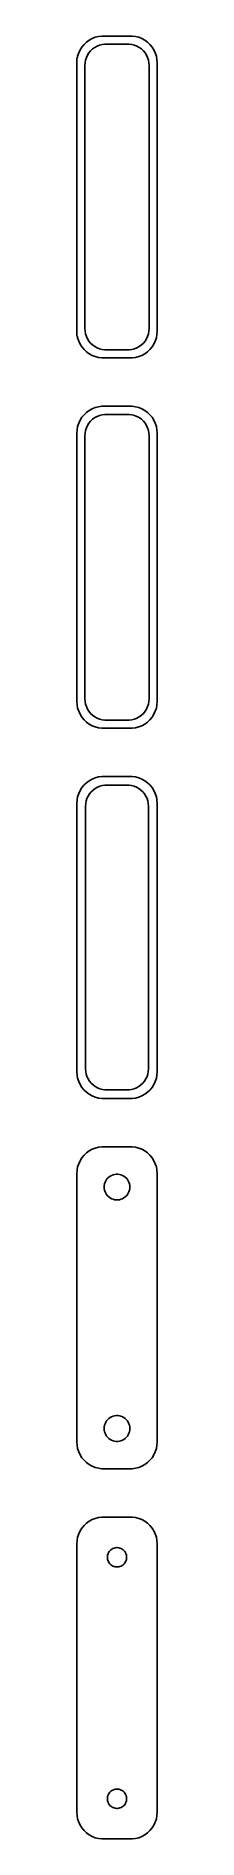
# Model space of a CAD drawing. Header units: metres. Extents: x -8 to 8, y 246 to 582.
import ezdxf

# ---------------------------------------------------------------- set-up
doc = ezdxf.new("R2010")
doc.units = ezdxf.units.M

msp = doc.modelspace()

# ---------------------------------------------------------------- linework, layer by layer
for p, q in [((-4.62889, 581.524), (-5.17912, 581.222)), ((-4.04507, 581.755), (-4.62889, 581.524)), ((-3.4369, 581.911), (-4.04507, 581.755)), ((-2.81395, 581.99), (-3.4369, 581.911)), ((2.81395, 581.99), (-2.81395, 581.99)), ((3.4369, 581.911), (2.81395, 581.99)), ((4.04507, 581.755), (3.4369, 581.911)), ((4.62889, 581.524), (4.04507, 581.755)), ((5.17912, 581.222), (4.62889, 581.524)), ((-7.39999, 577.944), (-7.5, 577.944)), ((-7.5, 577.944), (-7.5, 526.056)), ((-7.34291, 578.243), (-7.39999, 577.944)), ((-7.14888, 578.841), (-7.34291, 578.243)), ((-6.88153, 579.409), (-7.14888, 578.841)), ((-6.54507, 579.939), (-6.88153, 579.409)), ((-6.14484, 580.423), (-6.54507, 579.939)), ((-5.68712, 580.853), (-6.14484, 580.423)), ((-5.87433, 577.495), (-5.7191, 577.972)), ((-5.7191, 577.972), (-5.50522, 578.427)), ((-5.17912, 581.222), (-5.68712, 580.853)), ((-5.50522, 578.427), (-5.23605, 578.851)), ((-5.23605, 578.851), (-4.91586, 579.238)), ((-4.91586, 579.238), (-4.54968, 579.582)), ((-4.54968, 579.582), (-4.1433, 579.877)), ((-4.1433, 579.877), (-3.70311, 580.119)), ((-3.70311, 580.119), (-3.23605, 580.304)), ((-3.23605, 580.304), (-2.74951, 580.429)), ((-2.74951, 580.429), (-2.25116, 580.492)), ((-2.25116, 580.492), (2.25116, 580.492)), ((2.25116, 580.492), (2.74951, 580.429)), ((2.74951, 580.429), (3.23605, 580.304)), ((3.23605, 580.304), (3.70311, 580.119)), ((3.70311, 580.119), (4.1433, 579.877)), ((4.1433, 579.877), (4.54968, 579.582)), ((4.54968, 579.582), (4.91586, 579.238)), ((4.91586, 579.238), (5.23605, 578.851)), ((5.68712, 580.853), (5.17912, 581.222)), ((5.23605, 578.851), (5.50522, 578.427)), ((5.50522, 578.427), (5.7191, 577.972)), ((6.14484, 580.423), (5.68712, 580.853)), ((5.7191, 577.972), (5.87433, 577.495)), ((6.54507, 579.939), (6.14484, 580.423)), ((6.88153, 579.409), (6.54507, 579.939)), ((7.14888, 578.841), (6.88153, 579.409)), ((7.34291, 578.243), (7.14888, 578.841)), ((7.46057, 577.627), (7.34291, 578.243)), ((-6, 576.5), (-5.96844, 577.001)), ((-6, 527.5), (-6, 576.5)), ((-5.96844, 577.001), (-5.87433, 577.495)), ((5.87433, 577.495), (5.96844, 577.001)), ((5.96844, 577.001), (6, 576.5)), ((6, 576.5), (6, 527.5)), ((7.5, 577), (7.46057, 577.627)), ((7.5, 527), (7.5, 577)), ((-5.96844, 526.999), (-6, 527.5)), ((6, 527.5), (5.96844, 526.999)), ((-7.5, 526.056), (-7.39999, 526.056)), ((-7.39999, 526.056), (-7.34291, 525.757)), ((-7.34291, 525.757), (-7.14888, 525.159)), ((-7.14888, 525.159), (-6.88153, 524.591)), ((-6.88153, 524.591), (-6.54507, 524.061)), ((-5.87433, 526.505), (-5.96844, 526.999)), ((-5.7191, 526.028), (-5.87433, 526.505)), ((-5.50522, 525.573), (-5.7191, 526.028)), ((-5.23605, 525.149), (-5.50522, 525.573)), ((-4.91586, 524.762), (-5.23605, 525.149)), ((-4.54968, 524.418), (-4.91586, 524.762)), ((-4.1433, 524.123), (-4.54968, 524.418)), ((4.54968, 524.418), (4.1433, 524.123)), ((4.91586, 524.762), (4.54968, 524.418)), ((5.23605, 525.149), (4.91586, 524.762)), ((5.50522, 525.573), (5.23605, 525.149)), ((5.7191, 526.028), (5.50522, 525.573)), ((5.87433, 526.505), (5.7191, 526.028)), ((5.96844, 526.999), (5.87433, 526.505)), ((6.54507, 524.061), (6.88153, 524.591)), ((6.88153, 524.591), (7.14888, 525.159)), ((7.14888, 525.159), (7.34291, 525.757)), ((7.34291, 525.757), (7.46057, 526.373)), ((7.46057, 526.373), (7.5, 527)), ((-6.54507, 524.061), (-6.14484, 523.577)), ((-6.14484, 523.577), (-5.68712, 523.147)), ((-5.68712, 523.147), (-5.17912, 522.778)), ((-5.17912, 522.778), (-4.62889, 522.476)), ((-4.62889, 522.476), (-4.04507, 522.245)), ((-3.70311, 523.881), (-4.1433, 524.123)), ((-4.04507, 522.245), (-3.4369, 522.089)), ((-3.23605, 523.696), (-3.70311, 523.881)), ((-3.4369, 522.089), (-2.81395, 522.01)), ((-2.74951, 523.571), (-3.23605, 523.696)), ((-2.81395, 522.01), (2.81395, 522.01)), ((-2.25116, 523.508), (-2.74951, 523.571)), ((2.25116, 523.508), (-2.25116, 523.508)), ((2.74951, 523.571), (2.25116, 523.508)), ((3.23605, 523.696), (2.74951, 523.571)), ((2.81395, 522.01), (3.4369, 522.089)), ((3.70311, 523.881), (3.23605, 523.696)), ((3.4369, 522.089), (4.04507, 522.245)), ((4.1433, 524.123), (3.70311, 523.881)), ((4.04507, 522.245), (4.62889, 522.476)), ((4.62889, 522.476), (5.17912, 522.778)), ((5.17912, 522.778), (5.68712, 523.147)), ((5.68712, 523.147), (6.14484, 523.577)), ((6.14484, 523.577), (6.54507, 524.061)), ((-6.54507, 510.939), (-6.88153, 510.409)), ((-6.14484, 511.423), (-6.54507, 510.939)), ((-5.68712, 511.853), (-6.14484, 511.423)), ((-5.17912, 512.222), (-5.68712, 511.853)), ((-4.62889, 512.524), (-5.17912, 512.222)), ((-4.04507, 512.755), (-4.62889, 512.524)), ((-4.54968, 510.582), (-4.1433, 510.877)), ((-4.1433, 510.877), (-3.70311, 511.119)), ((-3.4369, 512.911), (-4.04507, 512.755)), ((-3.70311, 511.119), (-3.23605, 511.304)), ((-2.81395, 512.99), (-3.4369, 512.911)), ((-3.23605, 511.304), (-2.74951, 511.429)), ((2.81395, 512.99), (-2.81395, 512.99)), ((-2.74951, 511.429), (-2.25116, 511.492)), ((-2.25116, 511.492), (2.25116, 511.492)), ((2.25116, 511.492), (2.74951, 511.429)), ((2.74951, 511.429), (3.23605, 511.304)), ((3.4369, 512.911), (2.81395, 512.99)), ((3.23605, 511.304), (3.70311, 511.119)), ((4.04507, 512.755), (3.4369, 512.911)), ((3.70311, 511.119), (4.1433, 510.877)), ((4.62889, 512.524), (4.04507, 512.755)), ((4.1433, 510.877), (4.54968, 510.582)), ((5.17912, 512.222), (4.62889, 512.524)), ((5.68712, 511.853), (5.17912, 512.222)), ((6.14484, 511.423), (5.68712, 511.853)), ((6.54507, 510.939), (6.14484, 511.423)), ((6.88153, 510.409), (6.54507, 510.939)), ((-7.46057, 508.627), (-7.5, 508)), ((-7.5, 508), (-7.5, 458)), ((-7.34291, 509.243), (-7.46057, 508.627)), ((-7.14888, 509.841), (-7.34291, 509.243)), ((-6.88153, 510.409), (-7.14888, 509.841)), ((-6, 507.5), (-5.96844, 508.001)), ((-6, 458.5), (-6, 507.5)), ((-5.96844, 508.001), (-5.87433, 508.495)), ((-5.87433, 508.495), (-5.7191, 508.972)), ((-5.7191, 508.972), (-5.50522, 509.427)), ((-5.50522, 509.427), (-5.23605, 509.851)), ((-5.23605, 509.851), (-4.91586, 510.238)), ((-4.91586, 510.238), (-4.54968, 510.582)), ((4.54968, 510.582), (4.91586, 510.238)), ((4.91586, 510.238), (5.23605, 509.851)), ((5.23605, 509.851), (5.50522, 509.427)), ((5.50522, 509.427), (5.7191, 508.972)), ((5.7191, 508.972), (5.87433, 508.495)), ((5.87433, 508.495), (5.96844, 508.001)), ((5.96844, 508.001), (6, 507.5)), ((6, 507.5), (6, 458.5)), ((7.14888, 509.841), (6.88153, 510.409)), ((7.34291, 509.243), (7.14888, 509.841)), ((7.46057, 508.627), (7.34291, 509.243)), ((7.5, 508), (7.46057, 508.627)), ((7.5, 458), (7.5, 508)), ((-7.5, 458), (-7.46057, 457.373)), ((-7.46057, 457.373), (-7.34291, 456.757)), ((-5.96844, 457.999), (-6, 458.5)), ((-5.87433, 457.505), (-5.96844, 457.999)), ((-5.7191, 457.028), (-5.87433, 457.505)), ((-5.50522, 456.573), (-5.7191, 457.028)), ((5.7191, 457.028), (5.50522, 456.573)), ((5.87433, 457.505), (5.7191, 457.028)), ((5.96844, 457.999), (5.87433, 457.505)), ((6, 458.5), (5.96844, 457.999)), ((7.34291, 456.757), (7.46057, 457.373)), ((7.46057, 457.373), (7.5, 458)), ((-7.34291, 456.757), (-7.14888, 456.159)), ((-7.14888, 456.159), (-6.88153, 455.591)), ((-6.88153, 455.591), (-6.54507, 455.061)), ((-6.54507, 455.061), (-6.14484, 454.577)), ((-6.14484, 454.577), (-5.68712, 454.147)), ((-5.68712, 454.147), (-5.17912, 453.778)), ((-5.23605, 456.149), (-5.50522, 456.573)), ((-4.91586, 455.762), (-5.23605, 456.149)), ((-5.17912, 453.778), (-4.62889, 453.476)), ((-4.54968, 455.418), (-4.91586, 455.762)), ((-4.1433, 455.123), (-4.54968, 455.418)), ((-3.70311, 454.881), (-4.1433, 455.123)), ((-3.23605, 454.696), (-3.70311, 454.881)), ((-2.74951, 454.571), (-3.23605, 454.696)), ((-2.25116, 454.508), (-2.74951, 454.571)), ((2.25116, 454.508), (-2.25116, 454.508)), ((2.74951, 454.571), (2.25116, 454.508)), ((3.23605, 454.696), (2.74951, 454.571)), ((3.70311, 454.881), (3.23605, 454.696)), ((4.1433, 455.123), (3.70311, 454.881)), ((4.54968, 455.418), (4.1433, 455.123)), ((4.91586, 455.762), (4.54968, 455.418)), ((4.62889, 453.476), (5.17912, 453.778)), ((5.23605, 456.149), (4.91586, 455.762)), ((5.17912, 453.778), (5.68712, 454.147)), ((5.50522, 456.573), (5.23605, 456.149)), ((5.68712, 454.147), (6.14484, 454.577)), ((6.14484, 454.577), (6.54507, 455.061)), ((6.54507, 455.061), (6.88153, 455.591)), ((6.88153, 455.591), (7.14888, 456.159)), ((7.14888, 456.159), (7.34291, 456.757)), ((-4.62889, 453.476), (-4.04507, 453.245)), ((-4.04507, 453.245), (-3.4369, 453.089)), ((-3.4369, 453.089), (-2.81395, 453.01)), ((-2.81395, 453.01), (2.81395, 453.01)), ((2.81395, 453.01), (3.4369, 453.089)), ((3.4369, 453.089), (4.04507, 453.245)), ((4.04507, 453.245), (4.62889, 453.476)), ((-4.62889, 443.524), (-5.17912, 443.222)), ((-4.04507, 443.755), (-4.62889, 443.524)), ((-3.4369, 443.911), (-4.04507, 443.755)), ((-2.81395, 443.99), (-3.4369, 443.911)), ((2.81395, 443.99), (-2.81395, 443.99)), ((3.4369, 443.911), (2.81395, 443.99)), ((4.04507, 443.755), (3.4369, 443.911)), ((4.62889, 443.524), (4.04507, 443.755)), ((5.17912, 443.222), (4.62889, 443.524)), ((-7.34291, 440.243), (-7.46057, 439.627)), ((-7.14888, 440.841), (-7.34291, 440.243)), ((-6.88153, 441.409), (-7.14888, 440.841)), ((-6.54507, 441.939), (-6.88153, 441.409)), ((-6.14484, 442.423), (-6.54507, 441.939)), ((-5.68712, 442.853), (-6.14484, 442.423)), ((-5.17912, 443.222), (-5.68712, 442.853)), ((-5.60068, 439.926), (-5.3936, 440.366)), ((-5.3936, 440.366), (-5.13301, 440.776)), ((-5.13301, 440.776), (-4.82301, 441.151)), ((-4.82301, 441.151), (-4.46851, 441.484)), ((-4.46851, 441.484), (-4.07506, 441.77)), ((-4.07506, 441.77), (-3.64888, 442.004)), ((-3.64888, 442.004), (-3.1967, 442.183)), ((-3.1967, 442.183), (-2.72565, 442.304)), ((-2.72565, 442.304), (-2.24316, 442.365)), ((-2.24316, 442.365), (2.24316, 442.365)), ((2.24316, 442.365), (2.72565, 442.304)), ((2.72565, 442.304), (3.1967, 442.183)), ((3.1967, 442.183), (3.64888, 442.004)), ((3.64888, 442.004), (4.07506, 441.77)), ((4.07506, 441.77), (4.46851, 441.484)), ((4.46851, 441.484), (4.82301, 441.151)), ((4.82301, 441.151), (5.13301, 440.776)), ((5.13301, 440.776), (5.3936, 440.366)), ((5.68712, 442.853), (5.17912, 443.222)), ((5.3936, 440.366), (5.60068, 439.926)), ((6.14484, 442.423), (5.68712, 442.853)), ((6.54507, 441.939), (6.14484, 442.423)), ((6.88153, 441.409), (6.54507, 441.939)), ((7.14888, 440.841), (6.88153, 441.409)), ((7.34291, 440.243), (7.14888, 440.841)), ((7.46057, 439.627), (7.34291, 440.243)), ((-7.46057, 439.627), (-7.5, 439)), ((-7.5, 439), (-7.5, 389)), ((-5.87262, 438.5), (-5.84209, 438.985)), ((-5.87262, 389.5), (-5.87262, 438.5)), ((-5.84209, 438.985), (-5.75096, 439.463)), ((-5.75096, 439.463), (-5.60068, 439.926)), ((5.60068, 439.926), (5.75096, 439.463)), ((5.75096, 439.463), (5.84209, 438.985)), ((5.84209, 438.985), (5.87262, 438.5)), ((5.87262, 438.5), (5.87262, 389.5)), ((7.5, 439), (7.46057, 439.627)), ((7.5, 389), (7.5, 439)), ((-7.5, 389), (-7.46057, 388.373)), ((-7.46057, 388.373), (-7.34291, 387.757)), ((-7.34291, 387.757), (-7.14888, 387.159)), ((-7.14888, 387.159), (-6.88153, 386.591)), ((-6.88153, 386.591), (-6.54507, 386.061)), ((-5.84209, 389.015), (-5.87262, 389.5)), ((-5.75096, 388.537), (-5.84209, 389.015)), ((-5.60068, 388.074), (-5.75096, 388.537)), ((-5.3936, 387.634), (-5.60068, 388.074)), ((-5.13301, 387.224), (-5.3936, 387.634)), ((-4.82301, 386.849), (-5.13301, 387.224)), ((-4.46851, 386.516), (-4.82301, 386.849)), ((-4.07506, 386.23), (-4.46851, 386.516)), ((4.46851, 386.516), (4.07506, 386.23)), ((4.82301, 386.849), (4.46851, 386.516)), ((5.13301, 387.224), (4.82301, 386.849)), ((5.3936, 387.634), (5.13301, 387.224)), ((5.60068, 388.074), (5.3936, 387.634)), ((5.75096, 388.537), (5.60068, 388.074)), ((5.84209, 389.015), (5.75096, 388.537)), ((5.87262, 389.5), (5.84209, 389.015)), ((6.54507, 386.061), (6.88153, 386.591)), ((6.88153, 386.591), (7.14888, 387.159)), ((7.14888, 387.159), (7.34291, 387.757)), ((7.34291, 387.757), (7.46057, 388.373)), ((7.46057, 388.373), (7.5, 389)), ((-6.54507, 386.061), (-6.14484, 385.577)), ((-6.14484, 385.577), (-5.68712, 385.147)), ((-5.68712, 385.147), (-5.17912, 384.778)), ((-5.17912, 384.778), (-4.62889, 384.476)), ((-4.62889, 384.476), (-4.04507, 384.245)), ((-3.64888, 385.996), (-4.07506, 386.23)), ((-4.04507, 384.245), (-3.4369, 384.089)), ((-3.1967, 385.817), (-3.64888, 385.996)), ((-3.4369, 384.089), (-2.81395, 384.01)), ((-2.72565, 385.696), (-3.1967, 385.817)), ((-2.81395, 384.01), (2.81395, 384.01)), ((-2.24316, 385.635), (-2.72565, 385.696)), ((2.24316, 385.635), (-2.24316, 385.635)), ((2.72565, 385.696), (2.24316, 385.635)), ((3.1967, 385.817), (2.72565, 385.696)), ((2.81395, 384.01), (3.4369, 384.089)), ((3.64888, 385.996), (3.1967, 385.817)), ((3.4369, 384.089), (4.04507, 384.245)), ((4.07506, 386.23), (3.64888, 385.996)), ((4.04507, 384.245), (4.62889, 384.476)), ((4.62889, 384.476), (5.17912, 384.778)), ((5.17912, 384.778), (5.68712, 385.147)), ((5.68712, 385.147), (6.14484, 385.577)), ((6.14484, 385.577), (6.54507, 386.061)), ((-6.54507, 372.939), (-6.88153, 372.409)), ((-6.14484, 373.423), (-6.54507, 372.939)), ((-5.68712, 373.853), (-6.14484, 373.423)), ((-5.17912, 374.222), (-5.68712, 373.853)), ((-4.62889, 374.524), (-5.17912, 374.222)), ((-4.04507, 374.755), (-4.62889, 374.524)), ((-3.4369, 374.911), (-4.04507, 374.755)), ((-2.81395, 374.99), (-3.4369, 374.911)), ((2.81395, 374.99), (-2.81395, 374.99)), ((3.4369, 374.911), (2.81395, 374.99)), ((4.04507, 374.755), (3.4369, 374.911)), ((4.62889, 374.524), (4.04507, 374.755)), ((5.17912, 374.222), (4.62889, 374.524)), ((5.68712, 373.853), (5.17912, 374.222)), ((6.14484, 373.423), (5.68712, 373.853)), ((6.54507, 372.939), (6.14484, 373.423)), ((6.88153, 372.409), (6.54507, 372.939)), ((-7.46057, 370.627), (-7.5, 370)), ((-7.5, 370), (-7.5, 320)), ((-7.34291, 371.243), (-7.46057, 370.627)), ((-7.14888, 371.841), (-7.34291, 371.243)), ((-6.88153, 372.409), (-7.14888, 371.841)), ((-1.28598, 369.526), (-1.02187, 369.672)), ((-1.02187, 369.672), (-0.741638, 369.783)), ((-0.741638, 369.783), (-0.449707, 369.857)), ((-0.449707, 369.857), (-0.150696, 369.895)), ((-0.150696, 369.895), (0.150696, 369.895)), ((0.150696, 369.895), (0.449707, 369.857)), ((0.449707, 369.857), (0.741638, 369.783)), ((0.741638, 369.783), (1.02187, 369.672)), ((1.02187, 369.672), (1.28598, 369.526)), ((7.14888, 371.841), (6.88153, 372.409)), ((7.34291, 371.243), (7.14888, 371.841)), ((7.46057, 370.627), (7.34291, 371.243)), ((7.5, 370), (7.46057, 370.627)), ((7.5, 320), (7.5, 370)), ((-2.39999, 367.5), (-2.38107, 367.801)), ((-2.38107, 367.199), (-2.39999, 367.5)), ((-2.38107, 367.801), (-2.32458, 368.097)), ((-2.32458, 366.903), (-2.38107, 367.199)), ((-2.32458, 368.097), (-2.23146, 368.383)), ((-2.23146, 366.617), (-2.32458, 366.903)), ((-2.23146, 368.383), (-2.10313, 368.656)), ((-2.10313, 366.344), (-2.23146, 366.617)), ((-2.10313, 368.656), (-1.94164, 368.911)), ((-1.94164, 366.089), (-2.10313, 366.344)), ((-1.94164, 368.911), (-1.74951, 369.143)), ((-1.74951, 369.143), (-1.52982, 369.349)), ((-1.52982, 369.349), (-1.28598, 369.526)), ((1.28598, 369.526), (1.52982, 369.349)), ((1.52982, 369.349), (1.74951, 369.143)), ((1.74951, 369.143), (1.94164, 368.911)), ((1.94164, 368.911), (2.10313, 368.656)), ((2.10313, 366.344), (1.94164, 366.089)), ((2.10313, 368.656), (2.23146, 368.383)), ((2.23146, 366.617), (2.10313, 366.344)), ((2.23146, 368.383), (2.32458, 368.097)), ((2.32458, 366.903), (2.23146, 366.617)), ((2.32458, 368.097), (2.38107, 367.801)), ((2.38107, 367.199), (2.32458, 366.903)), ((2.38107, 367.801), (2.39999, 367.5)), ((2.39999, 367.5), (2.38107, 367.199)), ((-1.74951, 365.857), (-1.94164, 366.089)), ((-1.52982, 365.651), (-1.74951, 365.857)), ((-1.28598, 365.474), (-1.52982, 365.651)), ((-1.02187, 365.328), (-1.28598, 365.474)), ((-0.741638, 365.217), (-1.02187, 365.328)), ((-0.449707, 365.143), (-0.741638, 365.217)), ((-0.150696, 365.105), (-0.449707, 365.143)), ((0.150696, 365.105), (-0.150696, 365.105)), ((0.449707, 365.143), (0.150696, 365.105)), ((0.741638, 365.217), (0.449707, 365.143)), ((1.02187, 365.328), (0.741638, 365.217)), ((1.28598, 365.474), (1.02187, 365.328)), ((1.52982, 365.651), (1.28598, 365.474)), ((1.74951, 365.857), (1.52982, 365.651)), ((1.94164, 366.089), (1.74951, 365.857)), ((-2.39999, 322.5), (-2.38107, 322.801)), ((-2.38107, 322.801), (-2.32458, 323.097)), ((-2.32458, 323.097), (-2.23146, 323.383)), ((-2.23146, 323.383), (-2.10313, 323.656)), ((-2.10313, 323.656), (-1.94164, 323.911)), ((-1.94164, 323.911), (-1.74951, 324.143)), ((-1.74951, 324.143), (-1.52982, 324.349)), ((-1.52982, 324.349), (-1.28598, 324.526)), ((-1.28598, 324.526), (-1.02187, 324.672)), ((-1.02187, 324.672), (-0.741638, 324.783)), ((-0.741638, 324.783), (-0.449707, 324.857)), ((-0.449707, 324.857), (-0.150696, 324.895)), ((-0.150696, 324.895), (0.150696, 324.895)), ((0.150696, 324.895), (0.449707, 324.857)), ((0.449707, 324.857), (0.741638, 324.783)), ((0.741638, 324.783), (1.02187, 324.672)), ((1.02187, 324.672), (1.28598, 324.526)), ((1.28598, 324.526), (1.52982, 324.349)), ((1.52982, 324.349), (1.74951, 324.143)), ((1.74951, 324.143), (1.94164, 323.911)), ((1.94164, 323.911), (2.10313, 323.656)), ((2.10313, 323.656), (2.23146, 323.383)), ((2.23146, 323.383), (2.32458, 323.097)), ((2.32458, 323.097), (2.38107, 322.801)), ((2.38107, 322.801), (2.39999, 322.5)), ((-7.5, 320), (-7.46057, 319.373)), ((-7.46057, 319.373), (-7.34291, 318.757)), ((-2.38107, 322.199), (-2.39999, 322.5)), ((-2.32458, 321.903), (-2.38107, 322.199)), ((-2.23146, 321.617), (-2.32458, 321.903)), ((-2.10313, 321.344), (-2.23146, 321.617)), ((-1.94164, 321.089), (-2.10313, 321.344)), ((-1.74951, 320.857), (-1.94164, 321.089)), ((-1.52982, 320.651), (-1.74951, 320.857)), ((-1.28598, 320.474), (-1.52982, 320.651)), ((-1.02187, 320.328), (-1.28598, 320.474)), ((-0.741638, 320.217), (-1.02187, 320.328)), ((-0.449707, 320.143), (-0.741638, 320.217)), ((-0.150696, 320.105), (-0.449707, 320.143)), ((0.150696, 320.105), (-0.150696, 320.105)), ((0.449707, 320.143), (0.150696, 320.105)), ((0.741638, 320.217), (0.449707, 320.143)), ((1.02187, 320.328), (0.741638, 320.217)), ((1.28598, 320.474), (1.02187, 320.328)), ((1.52982, 320.651), (1.28598, 320.474)), ((1.74951, 320.857), (1.52982, 320.651)), ((1.94164, 321.089), (1.74951, 320.857)), ((2.10313, 321.344), (1.94164, 321.089)), ((2.23146, 321.617), (2.10313, 321.344)), ((2.32458, 321.903), (2.23146, 321.617)), ((2.38107, 322.199), (2.32458, 321.903)), ((2.39999, 322.5), (2.38107, 322.199)), ((7.34291, 318.757), (7.46057, 319.373)), ((7.46057, 319.373), (7.5, 320)), ((-7.34291, 318.757), (-7.14888, 318.159)), ((-7.14888, 318.159), (-6.88153, 317.591)), ((-6.88153, 317.591), (-6.54507, 317.061)), ((-6.54507, 317.061), (-6.14484, 316.577)), ((-6.14484, 316.577), (-5.68712, 316.147)), ((-5.68712, 316.147), (-5.17912, 315.778)), ((5.17912, 315.778), (5.68712, 316.147)), ((5.68712, 316.147), (6.14484, 316.577)), ((6.14484, 316.577), (6.54507, 317.061)), ((6.54507, 317.061), (6.88153, 317.591)), ((6.88153, 317.591), (7.14888, 318.159)), ((7.14888, 318.159), (7.34291, 318.757)), ((-5.17912, 315.778), (-4.62889, 315.476)), ((-4.62889, 315.476), (-4.04507, 315.245)), ((-4.04507, 315.245), (-3.4369, 315.089)), ((-3.4369, 315.089), (-2.81395, 315.01)), ((-2.81395, 315.01), (2.81395, 315.01)), ((2.81395, 315.01), (3.4369, 315.089)), ((3.4369, 315.089), (4.04507, 315.245)), ((4.04507, 315.245), (4.62889, 315.476)), ((4.62889, 315.476), (5.17912, 315.778)), ((-4.04507, 305.755), (-4.62889, 305.524)), ((-3.4369, 305.911), (-4.04507, 305.755)), ((-2.81395, 305.99), (-3.4369, 305.911)), ((2.81395, 305.99), (-2.81395, 305.99)), ((3.4369, 305.911), (2.81395, 305.99)), ((4.04507, 305.755), (3.4369, 305.911)), ((4.62889, 305.524), (4.04507, 305.755)), ((-7.14888, 302.841), (-7.34291, 302.243)), ((-6.88153, 303.409), (-7.14888, 302.841)), ((-6.54507, 303.939), (-6.88153, 303.409)), ((-6.14484, 304.423), (-6.54507, 303.939)), ((-5.68712, 304.853), (-6.14484, 304.423)), ((-5.17912, 305.222), (-5.68712, 304.853)), ((-4.62889, 305.524), (-5.17912, 305.222)), ((5.17912, 305.222), (4.62889, 305.524)), ((5.68712, 304.853), (5.17912, 305.222)), ((6.14484, 304.423), (5.68712, 304.853)), ((6.54507, 303.939), (6.14484, 304.423)), ((6.88153, 303.409), (6.54507, 303.939)), ((7.14888, 302.841), (6.88153, 303.409)), ((7.34291, 302.243), (7.14888, 302.841)), ((-7.46057, 301.627), (-7.5, 301)), ((-7.5, 301), (-7.5, 251)), ((-7.34291, 302.243), (-7.46057, 301.627)), ((-1.74344, 298.948), (-1.67358, 299.163)), ((-1.67358, 299.163), (-1.57735, 299.367)), ((-1.57735, 299.367), (-1.45622, 299.558)), ((-1.45622, 299.558), (-1.31213, 299.732)), ((-1.31213, 299.732), (-1.14735, 299.887)), ((-1.14735, 299.887), (-0.964478, 300.02)), ((-0.964478, 300.02), (-0.766388, 300.129)), ((-0.766388, 300.129), (-0.556229, 300.212)), ((-0.556229, 300.212), (-0.33728, 300.268)), ((-0.33728, 300.268), (-0.113022, 300.296)), ((-0.113022, 300.296), (0.113022, 300.296)), ((0.113022, 300.296), (0.33728, 300.268)), ((0.33728, 300.268), (0.556229, 300.212)), ((0.556229, 300.212), (0.766388, 300.129)), ((0.766388, 300.129), (0.964478, 300.02)), ((0.964478, 300.02), (1.14735, 299.887)), ((1.14735, 299.887), (1.31213, 299.732)), ((1.31213, 299.732), (1.45622, 299.558)), ((1.45622, 299.558), (1.57735, 299.367)), ((1.57735, 299.367), (1.67358, 299.163)), ((1.67358, 299.163), (1.74344, 298.948)), ((7.46057, 301.627), (7.34291, 302.243)), ((7.5, 301), (7.46057, 301.627)), ((7.5, 251), (7.5, 301)), ((-1.79999, 298.5), (-1.7858, 298.726)), ((-1.7858, 298.274), (-1.79999, 298.5)), ((-1.7858, 298.726), (-1.74344, 298.948)), ((-1.74344, 298.052), (-1.7858, 298.274)), ((-1.67358, 297.837), (-1.74344, 298.052)), ((-1.57735, 297.633), (-1.67358, 297.837)), ((-1.45622, 297.442), (-1.57735, 297.633)), ((-1.31213, 297.268), (-1.45622, 297.442)), ((-1.14735, 297.113), (-1.31213, 297.268)), ((-0.964478, 296.98), (-1.14735, 297.113)), ((-0.766388, 296.871), (-0.964478, 296.98)), ((-0.556229, 296.788), (-0.766388, 296.871)), ((-0.33728, 296.732), (-0.556229, 296.788)), ((-0.113022, 296.704), (-0.33728, 296.732)), ((0.113022, 296.704), (-0.113022, 296.704)), ((0.33728, 296.732), (0.113022, 296.704)), ((0.556229, 296.788), (0.33728, 296.732)), ((0.766388, 296.871), (0.556229, 296.788)), ((0.964478, 296.98), (0.766388, 296.871)), ((1.14735, 297.113), (0.964478, 296.98)), ((1.31213, 297.268), (1.14735, 297.113)), ((1.45622, 297.442), (1.31213, 297.268)), ((1.57735, 297.633), (1.45622, 297.442)), ((1.67358, 297.837), (1.57735, 297.633)), ((1.74344, 298.052), (1.67358, 297.837)), ((1.74344, 298.948), (1.7858, 298.726)), ((1.7858, 298.274), (1.74344, 298.052)), ((1.7858, 298.726), (1.79999, 298.5)), ((1.79999, 298.5), (1.7858, 298.274)), ((-1.79999, 253.5), (-1.7858, 253.726)), ((-1.7858, 253.274), (-1.79999, 253.5)), ((-1.7858, 253.726), (-1.74344, 253.948)), ((-1.74344, 253.052), (-1.7858, 253.274)), ((-1.74344, 253.948), (-1.67358, 254.163)), ((-1.67358, 252.837), (-1.74344, 253.052)), ((-1.67358, 254.163), (-1.57735, 254.367)), ((-1.57735, 252.633), (-1.67358, 252.837)), ((-1.57735, 254.367), (-1.45622, 254.558)), ((-1.45622, 252.442), (-1.57735, 252.633)), ((-1.45622, 254.558), (-1.31213, 254.732)), ((-1.31213, 252.268), (-1.45622, 252.442)), ((-1.31213, 254.732), (-1.14735, 254.887)), ((-1.14735, 252.113), (-1.31213, 252.268)), ((-1.14735, 254.887), (-0.964478, 255.02)), ((-0.964478, 251.98), (-1.14735, 252.113)), ((-0.964478, 255.02), (-0.766388, 255.129)), ((-0.766388, 255.129), (-0.556229, 255.212)), ((-0.556229, 255.212), (-0.33728, 255.268)), ((-0.33728, 255.268), (-0.113022, 255.296)), ((-0.113022, 255.296), (0.113022, 255.296)), ((0.113022, 255.296), (0.33728, 255.268)), ((0.33728, 255.268), (0.556229, 255.212)), ((0.556229, 255.212), (0.766388, 255.129)), ((0.766388, 255.129), (0.964478, 255.02)), ((0.964478, 255.02), (1.14735, 254.887)), ((1.14735, 252.113), (0.964478, 251.98)), ((1.14735, 254.887), (1.31213, 254.732)), ((1.31213, 252.268), (1.14735, 252.113)), ((1.31213, 254.732), (1.45622, 254.558)), ((1.45622, 252.442), (1.31213, 252.268)), ((1.45622, 254.558), (1.57735, 254.367)), ((1.57735, 252.633), (1.45622, 252.442)), ((1.57735, 254.367), (1.67358, 254.163)), ((1.67358, 252.837), (1.57735, 252.633)), ((1.67358, 254.163), (1.74344, 253.948)), ((1.74344, 253.052), (1.67358, 252.837)), ((1.74344, 253.948), (1.7858, 253.726)), ((1.7858, 253.274), (1.74344, 253.052)), ((1.7858, 253.726), (1.79999, 253.5)), ((1.79999, 253.5), (1.7858, 253.274)), ((-7.5, 251), (-7.46057, 250.373)), ((-7.46057, 250.373), (-7.34291, 249.757)), ((-7.34291, 249.757), (-7.14888, 249.159)), ((-7.14888, 249.159), (-6.88153, 248.591)), ((-0.766388, 251.871), (-0.964478, 251.98)), ((-0.556229, 251.788), (-0.766388, 251.871)), ((-0.33728, 251.732), (-0.556229, 251.788)), ((-0.113022, 251.704), (-0.33728, 251.732)), ((0.113022, 251.704), (-0.113022, 251.704)), ((0.33728, 251.732), (0.113022, 251.704)), ((0.556229, 251.788), (0.33728, 251.732)), ((0.766388, 251.871), (0.556229, 251.788)), ((0.964478, 251.98), (0.766388, 251.871)), ((6.88153, 248.591), (7.14888, 249.159)), ((7.14888, 249.159), (7.34291, 249.757)), ((7.34291, 249.757), (7.46057, 250.373)), ((7.46057, 250.373), (7.5, 251)), ((-6.88153, 248.591), (-6.54507, 248.061)), ((-6.54507, 248.061), (-6.14484, 247.577)), ((-6.14484, 247.577), (-5.68712, 247.147)), ((-5.68712, 247.147), (-5.17912, 246.778)), ((-5.17912, 246.778), (-4.62889, 246.476)), ((-4.62889, 246.476), (-4.04507, 246.245)), ((-4.04507, 246.245), (-3.4369, 246.089)), ((-3.4369, 246.089), (-2.81395, 246.01)), ((-2.81395, 246.01), (2.81395, 246.01)), ((2.81395, 246.01), (3.4369, 246.089)), ((3.4369, 246.089), (4.04507, 246.245)), ((4.04507, 246.245), (4.62889, 246.476)), ((4.62889, 246.476), (5.17912, 246.778)), ((5.17912, 246.778), (5.68712, 247.147)), ((5.68712, 247.147), (6.14484, 247.577)), ((6.14484, 247.577), (6.54507, 248.061)), ((6.54507, 248.061), (6.88153, 248.591))]:
    msp.add_line(p, q)

doc.saveas('drawing.dxf')
